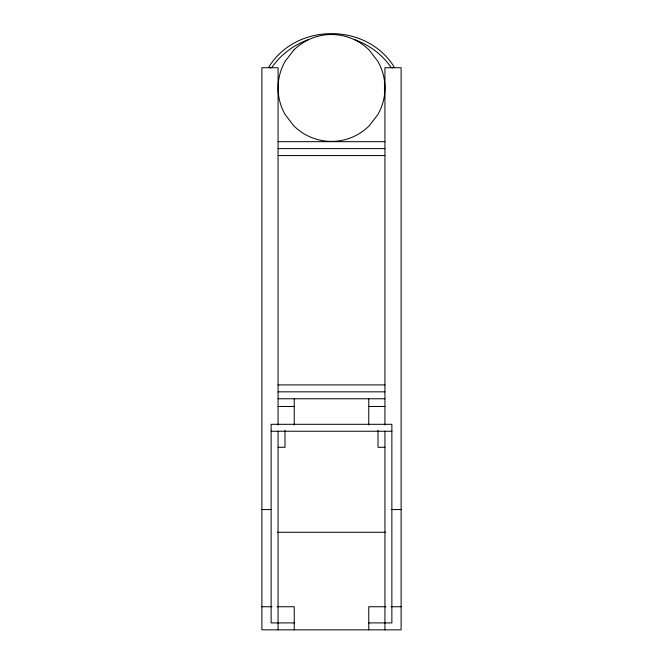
<?xml version="1.0" encoding="UTF-8"?>
<svg xmlns="http://www.w3.org/2000/svg" width="663" height="663" viewBox="0 0 663 663"><rect width="100%" height="100%" fill="white"/><g stroke="black" fill="none" stroke-linecap="round" stroke-linejoin="round"><path stroke-width="0.99" d="M271.664 67.792C280.449 54.838 293.402 45.067 308.096 39.788M392.745 67.957L394.104 66.897C366.631 22.542 296.369 22.542 268.896 66.897L270.255 67.957M278.062 141.683L384.938 141.683M278.062 148.62L384.938 148.62M278.062 155.548L384.938 155.548M278.062 384.905L384.938 384.905M278.062 391.833L384.938 391.833M278.062 398.77L384.938 398.77M278.062 406.477L294.239 406.477M368.761 406.477L384.938 406.477M271.126 431.24L391.874 431.24M278.062 447.293L284.991 447.293L284.991 430.304M384.938 447.293L378.009 447.293L378.009 430.304M261.885 509.565L271.167 509.565M391.833 509.565L401.115 509.565M277.325 532.273L385.675 532.273M261.885 606.744L271.996 606.744M277.051 606.744L294.239 606.744L294.239 629.85M385.949 606.744L368.761 606.744L368.761 629.85M391.004 606.744L401.115 606.744M294.505 622.913L271.126 622.913L271.126 424.303L391.874 424.303L391.874 622.913L368.495 622.913M354.904 39.788C369.598 45.067 382.551 54.838 391.336 67.792M384.938 425.058L384.938 67.742L401.115 67.742L401.115 629.85L261.885 629.85L261.885 67.742L278.062 67.742L278.062 425.058M384.938 431.24L384.938 629.85M368.761 398.77L368.761 425.058M294.239 398.77L294.239 425.058M278.062 431.24L278.062 629.85M293.717 50.173L285.223 61.236A53.438 53.438 0 0 0 285.223 114.674L293.717 125.746A53.438 53.438 0 0 0 369.283 125.746L377.777 114.674A53.438 53.438 0 0 0 377.777 61.236L369.283 50.173A53.438 53.438 0 0 0 293.717 50.173"/></g></svg>
